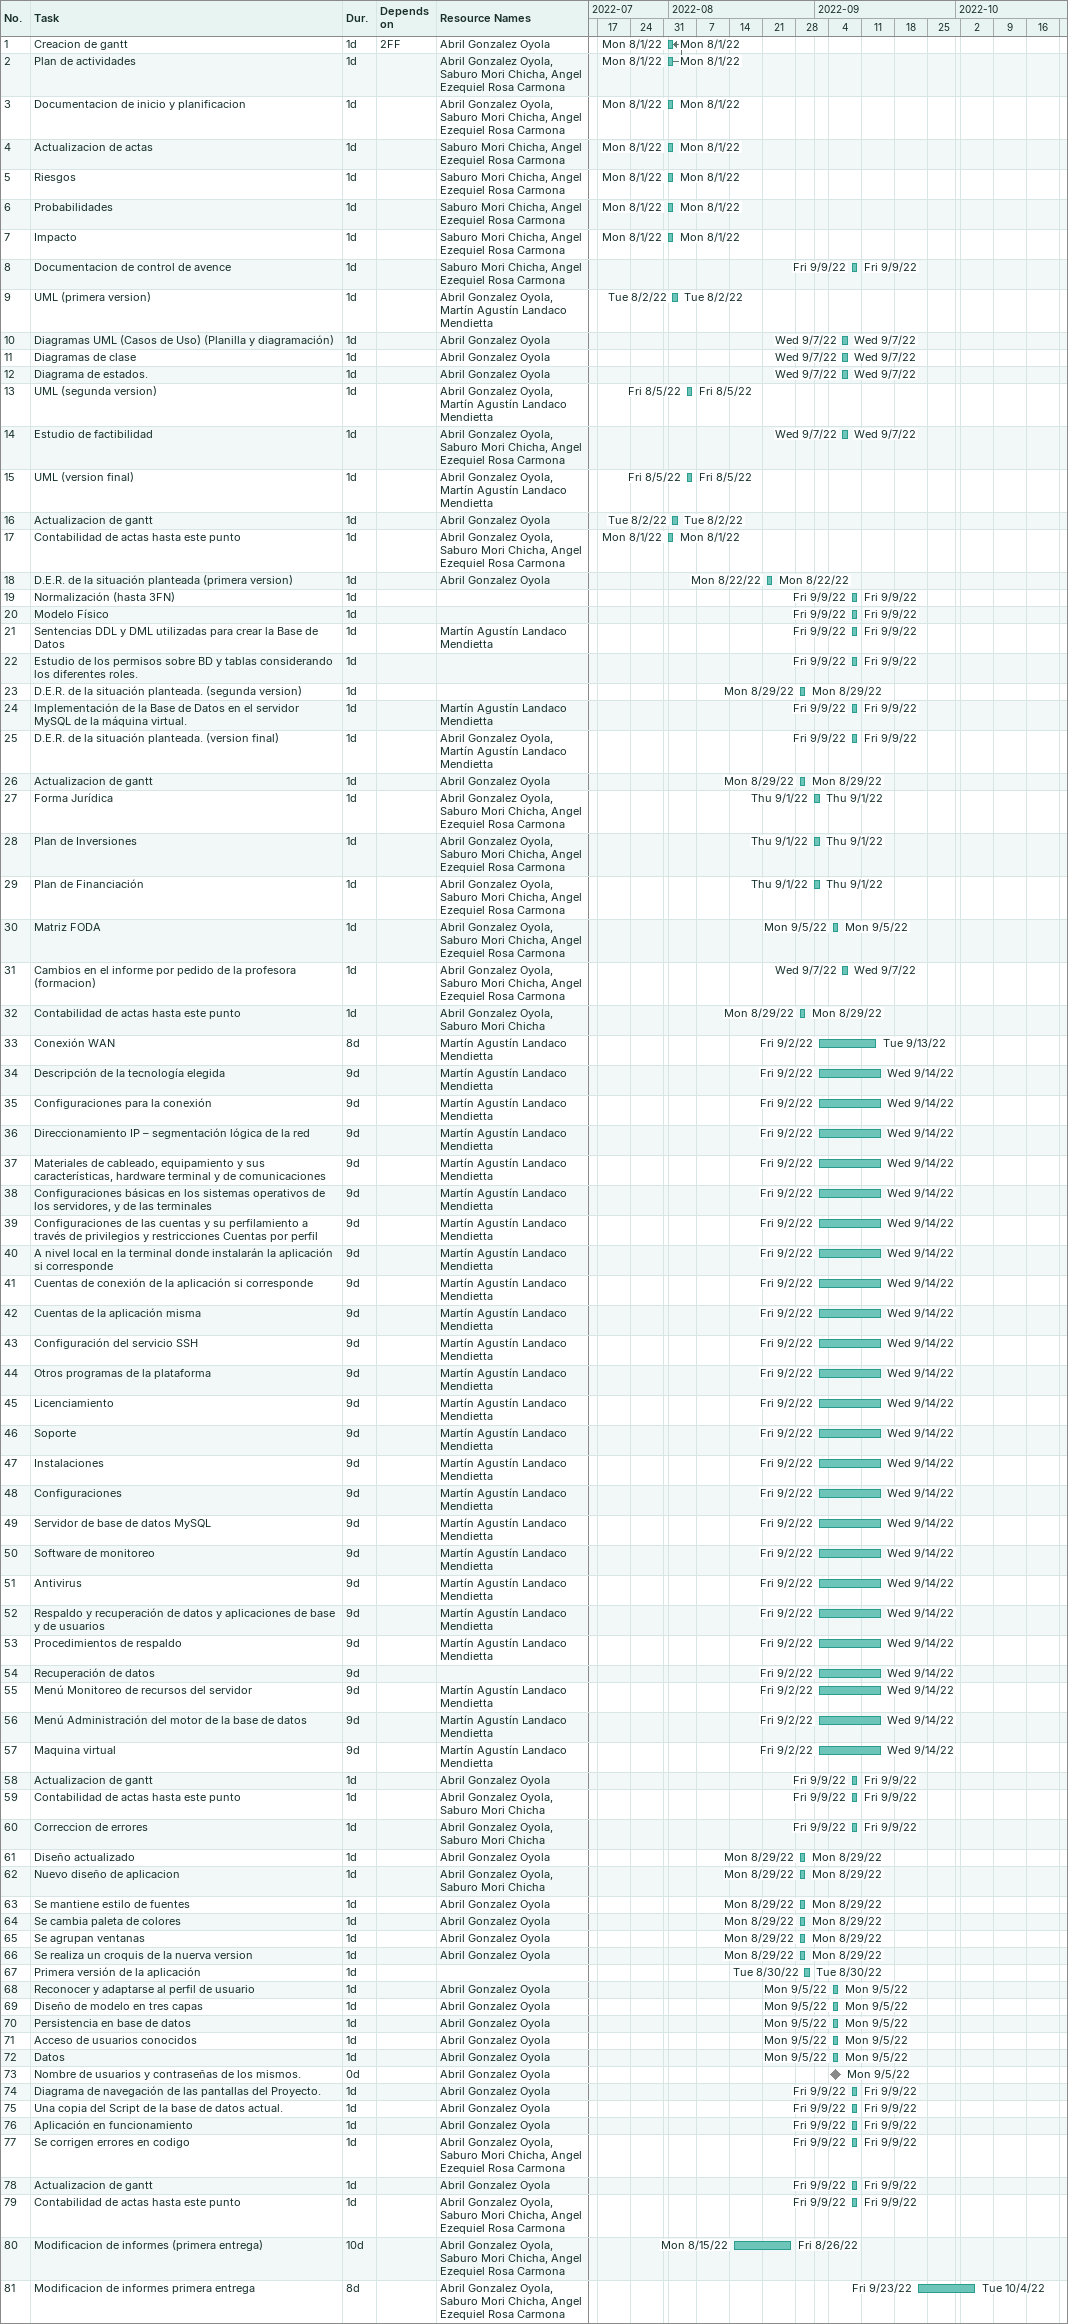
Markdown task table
| ID | Task | Duration | Start | Finish | Predecessors | Resources |
|---|---|---|---|---|---|---|
| 1 | Creacion de gantt | 1d | 2022-08-01 | 2022-08-01 | 2FF | Abril Gonzalez Oyola |
| 2 | Plan de actividades | 1d | 2022-08-01 | 2022-08-01 |  | Abril Gonzalez Oyola, Saburo Mori Chicha, Angel Ezequiel Rosa Carmona |
| 3 | Documentacion de inicio y planificacion | 1d | 2022-08-01 | 2022-08-01 |  | Abril Gonzalez Oyola, Saburo Mori Chicha, Angel Ezequiel Rosa Carmona |
| 4 | Actualizacion de actas | 1d | 2022-08-01 | 2022-08-01 |  | Saburo Mori Chicha, Angel Ezequiel Rosa Carmona |
| 5 | Riesgos | 1d | 2022-08-01 | 2022-08-01 |  | Saburo Mori Chicha, Angel Ezequiel Rosa Carmona |
| 6 | Probabilidades | 1d | 2022-08-01 | 2022-08-01 |  | Saburo Mori Chicha, Angel Ezequiel Rosa Carmona |
| 7 | Impacto | 1d | 2022-08-01 | 2022-08-01 |  | Saburo Mori Chicha, Angel Ezequiel Rosa Carmona |
| 8 | Documentacion de control de avence | 1d | 2022-09-09 | 2022-09-09 |  | Saburo Mori Chicha, Angel Ezequiel Rosa Carmona |
| 9 | UML (primera version) | 1d | 2022-08-02 | 2022-08-02 |  | Abril Gonzalez Oyola, Martín Agustín Landaco Mendietta |
| 10 | Diagramas UML (Casos de Uso) (Planilla y diagramación) | 1d | 2022-09-07 | 2022-09-07 |  | Abril Gonzalez Oyola |
| 11 | Diagramas de clase | 1d | 2022-09-07 | 2022-09-07 |  | Abril Gonzalez Oyola |
| 12 | Diagrama de estados. | 1d | 2022-09-07 | 2022-09-07 |  | Abril Gonzalez Oyola |
| 13 | UML (segunda version) | 1d | 2022-08-05 | 2022-08-05 |  | Abril Gonzalez Oyola, Martín Agustín Landaco Mendietta |
| 14 | Estudio de factibilidad | 1d | 2022-09-07 | 2022-09-07 |  | Abril Gonzalez Oyola, Saburo Mori Chicha, Angel Ezequiel Rosa Carmona |
| 15 | UML (version final) | 1d | 2022-08-05 | 2022-08-05 |  | Abril Gonzalez Oyola, Martín Agustín Landaco Mendietta |
| 16 | Actualizacion de gantt | 1d | 2022-08-02 | 2022-08-02 |  | Abril Gonzalez Oyola |
| 17 | Contabilidad de actas hasta este punto | 1d | 2022-08-01 | 2022-08-01 |  | Abril Gonzalez Oyola, Saburo Mori Chicha, Angel Ezequiel Rosa Carmona |
| 18 | D.E.R. de la situación planteada (primera version) | 1d | 2022-08-22 | 2022-08-22 |  | Abril Gonzalez Oyola |
| 19 | Normalización (hasta 3FN) | 1d | 2022-09-09 | 2022-09-09 |  |  |
| 20 | Modelo Físico | 1d | 2022-09-09 | 2022-09-09 |  |  |
| 21 | Sentencias DDL y DML utilizadas para crear la Base de Datos | 1d | 2022-09-09 | 2022-09-09 |  | Martín Agustín Landaco Mendietta |
| 22 | Estudio de los permisos sobre BD y tablas considerando los diferentes roles. | 1d | 2022-09-09 | 2022-09-09 |  |  |
| 23 | D.E.R. de la situación planteada. (segunda version) | 1d | 2022-08-29 | 2022-08-29 |  |  |
| 24 | Implementación de la Base de Datos en el servidor MySQL de la máquina virtual. | 1d | 2022-09-09 | 2022-09-09 |  | Martín Agustín Landaco Mendietta |
| 25 | D.E.R. de la situación planteada. (version final) | 1d | 2022-09-09 | 2022-09-09 |  | Abril Gonzalez Oyola, Martín Agustín Landaco Mendietta |
| 26 | Actualizacion de gantt | 1d | 2022-08-29 | 2022-08-29 |  | Abril Gonzalez Oyola |
| 27 | Forma Jurídica | 1d | 2022-09-01 | 2022-09-01 |  | Abril Gonzalez Oyola, Saburo Mori Chicha, Angel Ezequiel Rosa Carmona |
| 28 | Plan de Inversiones | 1d | 2022-09-01 | 2022-09-01 |  | Abril Gonzalez Oyola, Saburo Mori Chicha, Angel Ezequiel Rosa Carmona |
| 29 | Plan de Financiación | 1d | 2022-09-01 | 2022-09-01 |  | Abril Gonzalez Oyola, Saburo Mori Chicha, Angel Ezequiel Rosa Carmona |
| 30 | Matriz FODA | 1d | 2022-09-05 | 2022-09-05 |  | Abril Gonzalez Oyola, Saburo Mori Chicha, Angel Ezequiel Rosa Carmona |
| 31 | Cambios en el informe por pedido de la profesora (formacion) | 1d | 2022-09-07 | 2022-09-07 |  | Abril Gonzalez Oyola, Saburo Mori Chicha, Angel Ezequiel Rosa Carmona |
| 32 | Contabilidad de actas hasta este punto | 1d | 2022-08-29 | 2022-08-29 |  | Abril Gonzalez Oyola, Saburo Mori Chicha |
| 33 | Conexión WAN | 8d | 2022-09-02 | 2022-09-13 |  | Martín Agustín Landaco Mendietta |
| 34 | Descripción de la tecnología elegida | 9d | 2022-09-02 | 2022-09-14 |  | Martín Agustín Landaco Mendietta |
| 35 | Configuraciones para la conexión | 9d | 2022-09-02 | 2022-09-14 |  | Martín Agustín Landaco Mendietta |
| 36 | Direccionamiento IP – segmentación lógica de la red | 9d | 2022-09-02 | 2022-09-14 |  | Martín Agustín Landaco Mendietta |
| 37 | Materiales de cableado, equipamiento y sus características, hardware terminal y de comunicaciones | 9d | 2022-09-02 | 2022-09-14 |  | Martín Agustín Landaco Mendietta |
| 38 | Configuraciones básicas en los sistemas operativos de los servidores, y de las terminales | 9d | 2022-09-02 | 2022-09-14 |  | Martín Agustín Landaco Mendietta |
| 39 | Configuraciones de las cuentas y su perfilamiento a través de privilegios y restricciones Cuentas por perfil | 9d | 2022-09-02 | 2022-09-14 |  | Martín Agustín Landaco Mendietta |
| 40 | A nivel local en la terminal donde instalarán la aplicación si corresponde | 9d | 2022-09-02 | 2022-09-14 |  | Martín Agustín Landaco Mendietta |
| 41 | Cuentas de conexión de la aplicación si corresponde | 9d | 2022-09-02 | 2022-09-14 |  | Martín Agustín Landaco Mendietta |
| 42 | Cuentas de la aplicación misma | 9d | 2022-09-02 | 2022-09-14 |  | Martín Agustín Landaco Mendietta |
| 43 | Configuración del servicio SSH | 9d | 2022-09-02 | 2022-09-14 |  | Martín Agustín Landaco Mendietta |
| 44 | Otros programas de la plataforma | 9d | 2022-09-02 | 2022-09-14 |  | Martín Agustín Landaco Mendietta |
| 45 | Licenciamiento | 9d | 2022-09-02 | 2022-09-14 |  | Martín Agustín Landaco Mendietta |
| 46 | Soporte | 9d | 2022-09-02 | 2022-09-14 |  | Martín Agustín Landaco Mendietta |
| 47 | Instalaciones | 9d | 2022-09-02 | 2022-09-14 |  | Martín Agustín Landaco Mendietta |
| 48 | Configuraciones | 9d | 2022-09-02 | 2022-09-14 |  | Martín Agustín Landaco Mendietta |
| 49 | Servidor de base de datos MySQL | 9d | 2022-09-02 | 2022-09-14 |  | Martín Agustín Landaco Mendietta |
| 50 | Software de monitoreo | 9d | 2022-09-02 | 2022-09-14 |  | Martín Agustín Landaco Mendietta |
| 51 | Antivirus | 9d | 2022-09-02 | 2022-09-14 |  | Martín Agustín Landaco Mendietta |
| 52 | Respaldo y recuperación de datos y aplicaciones de base y de usuarios | 9d | 2022-09-02 | 2022-09-14 |  | Martín Agustín Landaco Mendietta |
| 53 | Procedimientos de respaldo | 9d | 2022-09-02 | 2022-09-14 |  | Martín Agustín Landaco Mendietta |
| 54 | Recuperación de datos | 9d | 2022-09-02 | 2022-09-14 |  |  |
| 55 | Menú Monitoreo de recursos del servidor | 9d | 2022-09-02 | 2022-09-14 |  | Martín Agustín Landaco Mendietta |
| 56 | Menú Administración del motor de la base de datos | 9d | 2022-09-02 | 2022-09-14 |  | Martín Agustín Landaco Mendietta |
| 57 | Maquina virtual | 9d | 2022-09-02 | 2022-09-14 |  | Martín Agustín Landaco Mendietta |
| 58 | Actualizacion de gantt | 1d | 2022-09-09 | 2022-09-09 |  | Abril Gonzalez Oyola |
| 59 | Contabilidad de actas hasta este punto | 1d | 2022-09-09 | 2022-09-09 |  | Abril Gonzalez Oyola, Saburo Mori Chicha |
| 60 | Correccion de errores | 1d | 2022-09-09 | 2022-09-09 |  | Abril Gonzalez Oyola, Saburo Mori Chicha |
| 61 | Diseño actualizado | 1d | 2022-08-29 | 2022-08-29 |  | Abril Gonzalez Oyola |
| 62 | Nuevo diseño de aplicacion | 1d | 2022-08-29 | 2022-08-29 |  | Abril Gonzalez Oyola, Saburo Mori Chicha |
| 63 | Se mantiene estilo de fuentes | 1d | 2022-08-29 | 2022-08-29 |  | Abril Gonzalez Oyola |
| 64 | Se cambia paleta de colores | 1d | 2022-08-29 | 2022-08-29 |  | Abril Gonzalez Oyola |
| 65 | Se agrupan ventanas | 1d | 2022-08-29 | 2022-08-29 |  | Abril Gonzalez Oyola |
| 66 | Se realiza un croquis de la nuerva version | 1d | 2022-08-29 | 2022-08-29 |  | Abril Gonzalez Oyola |
| 67 | Primera versión de la aplicación | 1d | 2022-08-30 | 2022-08-30 |  |  |
| 68 | Reconocer y adaptarse al perfil de usuario | 1d | 2022-09-05 | 2022-09-05 |  | Abril Gonzalez Oyola |
| 69 | Diseño de modelo en tres capas | 1d | 2022-09-05 | 2022-09-05 |  | Abril Gonzalez Oyola |
| 70 | Persistencia en base de datos | 1d | 2022-09-05 | 2022-09-05 |  | Abril Gonzalez Oyola |
| 71 | Acceso de usuarios conocidos | 1d | 2022-09-05 | 2022-09-05 |  | Abril Gonzalez Oyola |
| 72 | Datos | 1d | 2022-09-05 | 2022-09-05 |  | Abril Gonzalez Oyola |
| 73 | Nombre de usuarios y contraseñas de los mismos. | 0d | 2022-09-05 | 2022-09-05 |  | Abril Gonzalez Oyola |
| 74 | Diagrama de navegación de las pantallas del Proyecto. | 1d | 2022-09-09 | 2022-09-09 |  | Abril Gonzalez Oyola |
| 75 | Una copia del Script de la base de datos actual. | 1d | 2022-09-09 | 2022-09-09 |  | Abril Gonzalez Oyola |
| 76 | Aplicación en funcionamiento | 1d | 2022-09-09 | 2022-09-09 |  | Abril Gonzalez Oyola |
| 77 | Se corrigen errores en codigo | 1d | 2022-09-09 | 2022-09-09 |  | Abril Gonzalez Oyola, Saburo Mori Chicha, Angel Ezequiel Rosa Carmona |
| 78 | Actualizacion de gantt | 1d | 2022-09-09 | 2022-09-09 |  | Abril Gonzalez Oyola |
| 79 | Contabilidad de actas hasta este punto | 1d | 2022-09-09 | 2022-09-09 |  | Abril Gonzalez Oyola, Saburo Mori Chicha, Angel Ezequiel Rosa Carmona |
| 80 | Modificacion de informes (primera entrega) | 10d | 2022-08-15 | 2022-08-26 |  | Abril Gonzalez Oyola, Saburo Mori Chicha, Angel Ezequiel Rosa Carmona |
| 81 | Modificacion de informes primera entrega | 8d | 2022-09-23 | 2022-10-04 |  | Abril Gonzalez Oyola, Saburo Mori Chicha, Angel Ezequiel Rosa Carmona |
